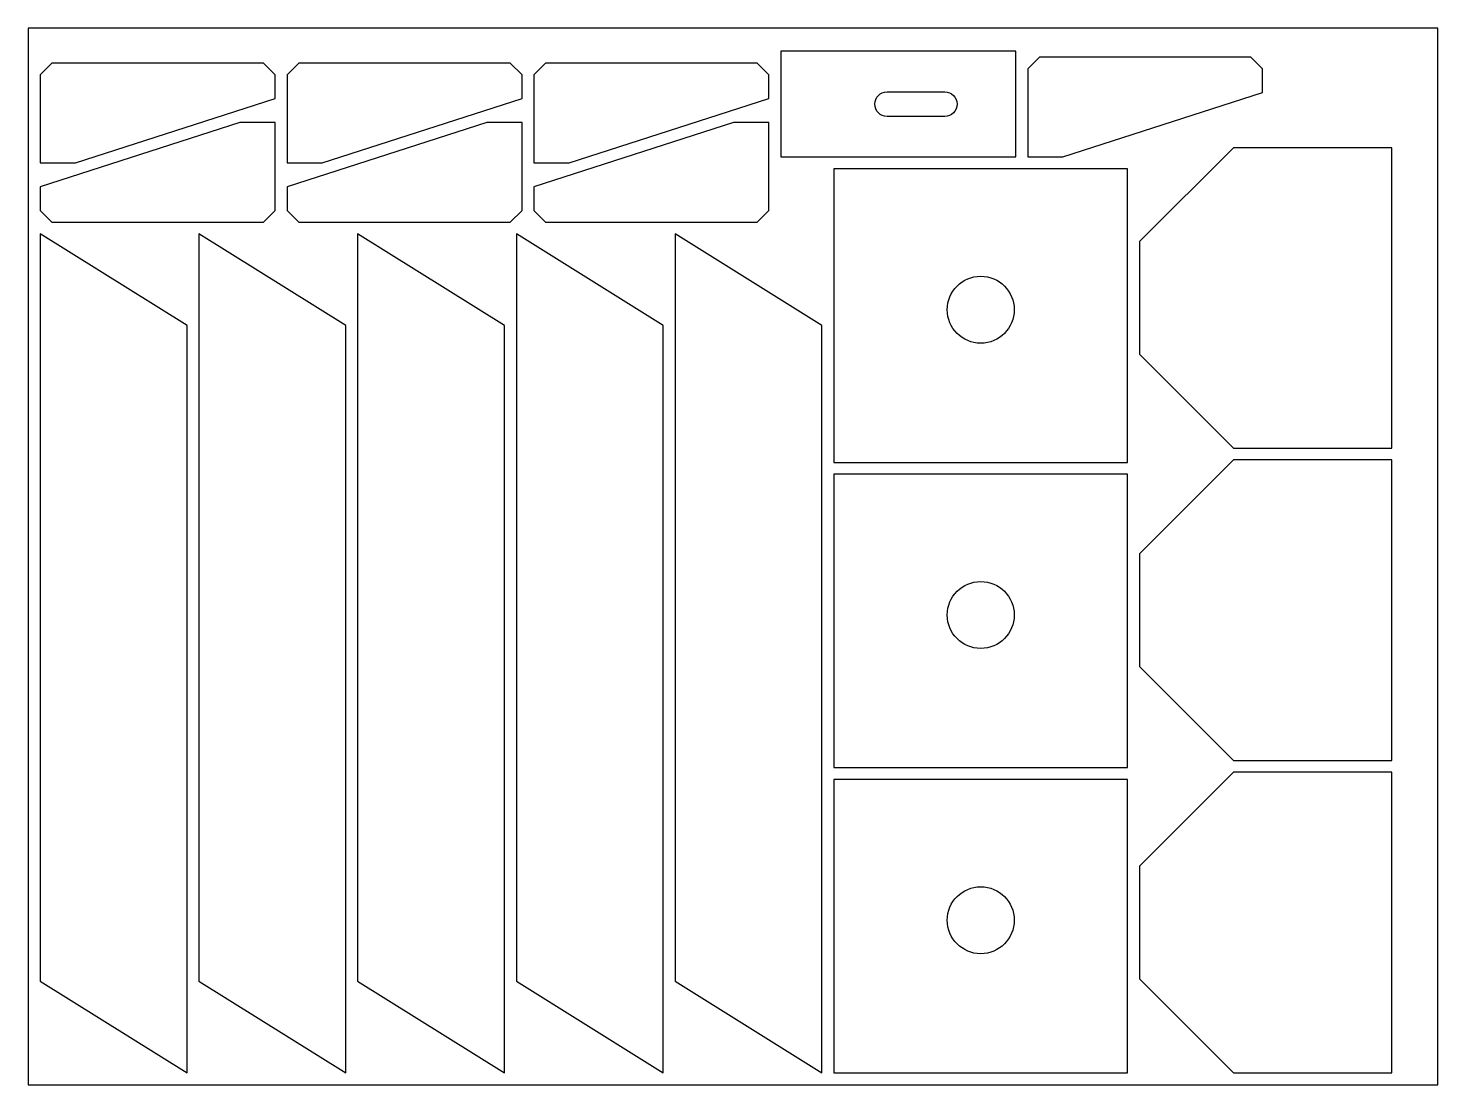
# Model space of a CAD drawing. Header units: metres. Extents: x 0 to 1200, y 0 to 900.
import ezdxf

# ---------------------------------------------------------------- set-up
doc = ezdxf.new("R2010")
doc.units = ezdxf.units.M

msp = doc.modelspace()

# ---------------------------------------------------------------- linework, layer by layer
for points in [[(0, 0), (1200, 0), (1200, 900), (0, 900)], [(640.7, 880.3), (640.7, 790.3), (840.7, 790.3), (840.7, 880.3)], [(40.2, 785.2), (210.2, 840.2), (210.2, 860.2), (200.2, 870.2), (20.2, 870.2), (10.2, 860.2), (10.2, 785.2)], [(250.4, 785.2), (420.4, 840.2), (420.4, 860.2), (410.4, 870.2), (230.4, 870.2), (220.4, 860.2), (220.4, 785.2)], [(460.5, 785.2), (630.5, 840.2), (630.5, 860.2), (620.5, 870.2), (440.5, 870.2), (430.5, 860.2), (430.5, 785.2)], [(880.9, 790.3), (1050.9, 845.3), (1050.9, 865.3), (1040.9, 875.3), (860.9, 875.3), (850.9, 865.3), (850.9, 790.3)], [(180.2, 819.8), (10.2, 764.8), (10.2, 744.8), (20.2, 734.8), (200.2, 734.8), (210.2, 744.8), (210.2, 819.8)], [(390.4, 819.8), (220.4, 764.8), (220.4, 744.8), (230.4, 734.8), (410.4, 734.8), (420.4, 744.8), (420.4, 819.8)], [(600.5, 819.8), (430.5, 764.8), (430.5, 744.8), (440.5, 734.8), (620.5, 734.8), (630.5, 744.8), (630.5, 819.8)], [(946, 622.2), (1026, 542.2), (1161, 542.2), (1161, 798.2), (1026, 798.2), (946, 718.2)], [(935.9, 530.2), (935.9, 780.2), (685.9, 780.2), (685.9, 530.2)], [(10.2, 88.2), (135.2, 10.2), (135.2, 646.7), (10.2, 724.7)], [(145.3, 88.2), (270.3, 10.2), (270.3, 646.7), (145.3, 724.7)], [(280.4, 88.2), (405.4, 10.2), (405.4, 646.7), (280.4, 724.7)], [(415.6, 88.2), (540.6, 10.2), (540.6, 646.7), (415.6, 724.7)], [(550.7, 88.2), (675.7, 10.2), (675.7, 646.7), (550.7, 724.7)], [(946, 356.2), (1026, 276.2), (1161, 276.2), (1161, 532.2), (1026, 532.2), (946, 452.2)], [(935.9, 270.2), (935.9, 520.2), (685.9, 520.2), (685.9, 270.2)], [(946, 90.2), (1026, 10.2), (1161, 10.2), (1161, 266.2), (1026, 266.2), (946, 186.2)], [(935.9, 10.2), (935.9, 260.2), (685.9, 260.2), (685.9, 10.2)]]:
    msp.add_lwpolyline(points, close=True)
for points in [[(780.2, 824.8), (731.2, 824.8, -1), (731.2, 845.8), (780.2, 845.8, -1)], [(839.4, 660.2, -1), (782.4, 660.2, -1)], [(839.4, 400.2, -1), (782.4, 400.2, -1)], [(839.4, 140.2, -1), (782.4, 140.2, -1)]]:
    msp.add_lwpolyline(points, format="xyb", close=True)

doc.saveas('drawing.dxf')
